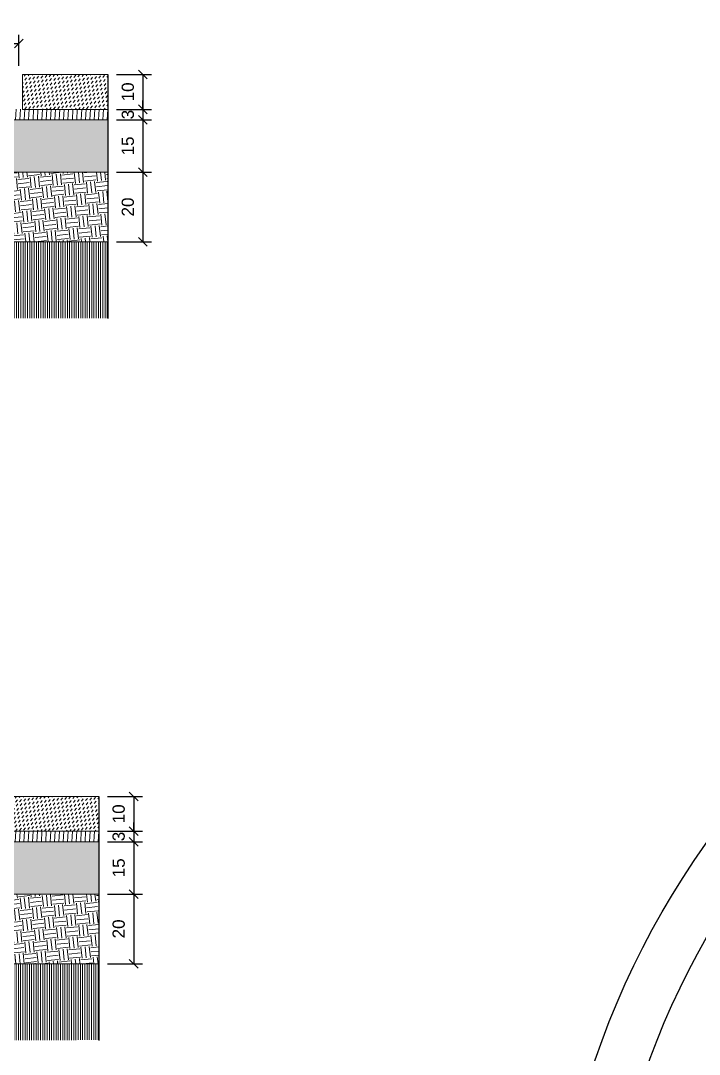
# Model space of a CAD drawing. Header units: metres. Extents: x -325 to 301, y -147 to 149.
# Drawn here: x 115.753 to 117.698, y 29.616 to 32.58 of the extents above; entities that cross this region are included whole.
import ezdxf

# ---------------------------------------------------------------- set-up
doc = ezdxf.new("R2010")
doc.units = ezdxf.units.M
doc.layers.get('Defpoints').update_dxf_attribs({"lineweight": 13})
doc.layers.add('-AUX-QAD', color=5, linetype='Continuous', plot=False)
doc.layers.add('0-TX-1_25', color=7, linetype='Continuous', true_color=0x3f4f7f)
for name, color, linetype, lineweight, true_color in [('03-TR-Paviment_08_Natural Stone Bleachers', 7, 'Continuous', 5, 0xafad9d), ('3-TR sorra granitica', 7, 'Continuous', 0, 0xf2dac9), ('3-TR tot_u', 7, 'Continuous', 5, 0x787878)]:
    doc.layers.add(name, color=color, linetype=linetype, lineweight=lineweight, true_color=true_color)
for name, color, linetype, lineweight in [('1-CM', 7, 'Continuous', 0), ('3-TR Seleccionat', 44, 'Continuous', 0), ('3-TR Tot-u', 37, 'Continuous', 0)]:
    doc.layers.add(name, color=color, linetype=linetype, lineweight=lineweight)
doc.layers.add('1-SECCIÓ', color=1, linetype='Continuous')
doc.styles.get("Standard").update_dxf_attribs({"font": 'arial.ttf'})
doc.dimstyles.new('ISO-25', dxfattribs={"dimtxt": 0.1, "dimasz": 0.1, "dimexe": 0.1, "dimexo": 0.1, "dimgap": 0.1, "dimtad": 1, "dimdec": 0, "dimlfac": 100, "dimzin": 9, "dimtxsty": 'Standard', "dimblk": 'OBLIQUE', "dimcen": 0.1, "dimadec": 0, "dimazin": 0, "dimtfac": 1, "dimtdec": 0, "dimtmove": 0, "dimatfit": 3, "dimldrblk": 'OBLIQUE', "dimfxl": 1, "dimarcsym": 0})

# ---------------------------------------------------------------- blocks, each defined once
blk = doc.blocks.new('_Oblique')
at = {"color": 0, "lineweight": -2}
blk.add_line((-0.5, -0.5), (0.5, 0.5), dxfattribs=at)
blk = doc.blocks.new('*D1441')
at = {"layer": '0-TX-1_25', "color": 0, "lineweight": -2, "transparency": 16777216}
for p, q in [((116.0279, 32.4257), (116.1279, 32.4257)), ((116.1029, 32.4257), (116.1029, 32.3257)), ((116.0279, 32.3257), (116.1279, 32.3257))]:
    blk.add_line(p, q, dxfattribs=at)
at = {"layer": 'Defpoints', "color": 0, "transparency": 16777216}
for p in [(116.0029, 32.4257), (116.0029, 32.3257), (116.1029, 32.3257)]:
    blk.add_point(p, dxfattribs=at)
at = {"layer": '0-TX-1_25', "color": 0, "lineweight": -2, "transparency": 16777216, "xscale": 0.025, "yscale": 0.025, "zscale": 0.025}
for p, rotation in [((116.1029, 32.4257), 90), ((116.1029, 32.3257), 270)]:
    blk.add_blockref('_Oblique', p, dxfattribs=dict(at, rotation=rotation))
at = {"layer": '0-TX-1_25', "color": 0, "transparency": 16777216, "insert": (116.06, 32.3757), "char_height": 0.035, "attachment_point": 5, "rotation": 90}
blk.add_mtext('10', dxfattribs=at)
blk = doc.blocks.new('*D1442')
at = {"layer": '0-TX-1_25', "color": 0, "lineweight": -2, "transparency": 16777216}
for p, q in [((116.1029, 32.3257), (116.1029, 32.3507)), ((116.0279, 32.3257), (116.1279, 32.3257)), ((116.1029, 32.3257), (116.1029, 32.2957)), ((116.0279, 32.2957), (116.1279, 32.2957)), ((116.1029, 32.2957), (116.1029, 32.2707))]:
    blk.add_line(p, q, dxfattribs=at)
at = {"layer": 'Defpoints', "color": 0, "transparency": 16777216}
for p in [(116.0029, 32.3257), (116.0029, 32.2957), (116.1029, 32.2957)]:
    blk.add_point(p, dxfattribs=at)
at = {"layer": '0-TX-1_25', "color": 0, "lineweight": -2, "transparency": 16777216, "xscale": 0.025, "yscale": 0.025, "zscale": 0.025}
for p, rotation in [((116.1029, 32.3257), 270), ((116.1029, 32.2957), 90)]:
    blk.add_blockref('_Oblique', p, dxfattribs=dict(at, rotation=rotation))
at = {"layer": '0-TX-1_25', "color": 0, "transparency": 16777216, "insert": (116.06, 32.3107), "char_height": 0.035, "attachment_point": 5, "rotation": 90}
blk.add_mtext('3', dxfattribs=at)
blk = doc.blocks.new('*D1443')
at = {"layer": '0-TX-1_25', "color": 0, "lineweight": -2, "transparency": 16777216}
for p, q in [((116.0279, 32.2957), (116.1279, 32.2957)), ((116.1029, 32.2957), (116.1029, 32.1457)), ((116.0279, 32.1457), (116.1279, 32.1457))]:
    blk.add_line(p, q, dxfattribs=at)
at = {"layer": 'Defpoints', "color": 0, "transparency": 16777216}
for p in [(116.0029, 32.2957), (116.0029, 32.1457), (116.1029, 32.1457)]:
    blk.add_point(p, dxfattribs=at)
at = {"layer": '0-TX-1_25', "color": 0, "lineweight": -2, "transparency": 16777216, "xscale": 0.025, "yscale": 0.025, "zscale": 0.025}
for p, rotation in [((116.1029, 32.2957), 90), ((116.1029, 32.1457), 270)]:
    blk.add_blockref('_Oblique', p, dxfattribs=dict(at, rotation=rotation))
at = {"layer": '0-TX-1_25', "color": 0, "transparency": 16777216, "insert": (116.06, 32.2207), "char_height": 0.035, "attachment_point": 5, "rotation": 90}
blk.add_mtext('15', dxfattribs=at)
blk = doc.blocks.new('*D1444')
at = {"layer": '0-TX-1_25', "color": 0, "lineweight": -2, "transparency": 16777216}
for p, q in [((116.0279, 32.1457), (116.1279, 32.1457)), ((116.1029, 32.1457), (116.1029, 31.9457)), ((116.0279, 31.9457), (116.1279, 31.9457))]:
    blk.add_line(p, q, dxfattribs=at)
at = {"layer": 'Defpoints', "color": 0, "transparency": 16777216}
for p in [(116.0029, 32.1457), (116.0029, 31.9457), (116.1029, 31.9457)]:
    blk.add_point(p, dxfattribs=at)
at = {"layer": '0-TX-1_25', "color": 0, "lineweight": -2, "transparency": 16777216, "xscale": 0.025, "yscale": 0.025, "zscale": 0.025}
for p, rotation in [((116.1029, 32.1457), 90), ((116.1029, 31.9457), 270)]:
    blk.add_blockref('_Oblique', p, dxfattribs=dict(at, rotation=rotation))
at = {"layer": '0-TX-1_25', "color": 0, "transparency": 16777216, "insert": (116.06, 32.0457), "char_height": 0.035, "attachment_point": 5, "rotation": 90}
blk.add_mtext('20', dxfattribs=at)
blk = doc.blocks.new('*D1449')
at = {"layer": '0-TX-1_25', "color": 0, "lineweight": -2, "transparency": 16777216}
for p, q in [((116.0017, 30.356), (116.1017, 30.356)), ((116.0767, 30.356), (116.0767, 30.256)), ((116.0017, 30.256), (116.1017, 30.256))]:
    blk.add_line(p, q, dxfattribs=at)
at = {"layer": 'Defpoints', "color": 0, "transparency": 16777216}
for p in [(115.9767, 30.356), (115.9767, 30.256), (116.0767, 30.256)]:
    blk.add_point(p, dxfattribs=at)
at = {"layer": '0-TX-1_25', "color": 0, "lineweight": -2, "transparency": 16777216, "xscale": 0.025, "yscale": 0.025, "zscale": 0.025}
for p, rotation in [((116.0767, 30.356), 90), ((116.0767, 30.256), 270)]:
    blk.add_blockref('_Oblique', p, dxfattribs=dict(at, rotation=rotation))
at = {"layer": '0-TX-1_25', "color": 0, "transparency": 16777216, "insert": (116.0338, 30.306), "char_height": 0.035, "attachment_point": 5, "rotation": 90}
blk.add_mtext('10', dxfattribs=at)
blk = doc.blocks.new('*D1452')
at = {"layer": '0-TX-1_25', "color": 0, "lineweight": -2, "transparency": 16777216}
for p, q in [((116.0767, 30.256), (116.0767, 30.281)), ((116.0017, 30.256), (116.1017, 30.256)), ((116.0767, 30.256), (116.0767, 30.226)), ((116.0017, 30.226), (116.1017, 30.226)), ((116.0767, 30.226), (116.0767, 30.201))]:
    blk.add_line(p, q, dxfattribs=at)
at = {"layer": 'Defpoints', "color": 0, "transparency": 16777216}
for p in [(115.9767, 30.256), (115.9767, 30.226), (116.0767, 30.226)]:
    blk.add_point(p, dxfattribs=at)
at = {"layer": '0-TX-1_25', "color": 0, "lineweight": -2, "transparency": 16777216, "xscale": 0.025, "yscale": 0.025, "zscale": 0.025}
for p, rotation in [((116.0767, 30.256), 270), ((116.0767, 30.226), 90)]:
    blk.add_blockref('_Oblique', p, dxfattribs=dict(at, rotation=rotation))
at = {"layer": '0-TX-1_25', "color": 0, "transparency": 16777216, "insert": (116.0338, 30.241), "char_height": 0.035, "attachment_point": 5, "rotation": 90}
blk.add_mtext('3', dxfattribs=at)
blk = doc.blocks.new('*D1453')
at = {"layer": '0-TX-1_25', "color": 0, "lineweight": -2, "transparency": 16777216}
for p, q in [((116.0017, 30.226), (116.1017, 30.226)), ((116.0767, 30.226), (116.0767, 30.076)), ((116.0017, 30.076), (116.1017, 30.076))]:
    blk.add_line(p, q, dxfattribs=at)
at = {"layer": 'Defpoints', "color": 0, "transparency": 16777216}
for p in [(115.9767, 30.226), (115.9767, 30.076), (116.0767, 30.076)]:
    blk.add_point(p, dxfattribs=at)
at = {"layer": '0-TX-1_25', "color": 0, "lineweight": -2, "transparency": 16777216, "xscale": 0.025, "yscale": 0.025, "zscale": 0.025}
for p, rotation in [((116.0767, 30.226), 90), ((116.0767, 30.076), 270)]:
    blk.add_blockref('_Oblique', p, dxfattribs=dict(at, rotation=rotation))
at = {"layer": '0-TX-1_25', "color": 0, "transparency": 16777216, "insert": (116.0338, 30.151), "char_height": 0.035, "attachment_point": 5, "rotation": 90}
blk.add_mtext('15', dxfattribs=at)
blk = doc.blocks.new('*D1450')
at = {"layer": '0-TX-1_25', "color": 0, "lineweight": -2, "transparency": 16777216}
for p, q in [((116.0017, 30.076), (116.1017, 30.076)), ((116.0767, 30.076), (116.0767, 29.876)), ((116.0017, 29.876), (116.1017, 29.876))]:
    blk.add_line(p, q, dxfattribs=at)
at = {"layer": 'Defpoints', "color": 0, "transparency": 16777216}
for p in [(115.9767, 30.076), (115.9767, 29.876), (116.0767, 29.876)]:
    blk.add_point(p, dxfattribs=at)
at = {"layer": '0-TX-1_25', "color": 0, "lineweight": -2, "transparency": 16777216, "xscale": 0.025, "yscale": 0.025, "zscale": 0.025}
for p, rotation in [((116.0767, 30.076), 90), ((116.0767, 29.876), 270)]:
    blk.add_blockref('_Oblique', p, dxfattribs=dict(at, rotation=rotation))
at = {"layer": '0-TX-1_25', "color": 0, "transparency": 16777216, "insert": (116.0338, 29.976), "char_height": 0.035, "attachment_point": 5, "rotation": 90}
blk.add_mtext('20', dxfattribs=at)
blk = doc.blocks.new('*D1507')
at = {"layer": '0-TX-1_25', "color": 0, "lineweight": -2, "transparency": 16777216}
for p, q in [((125.0709, 30.3796), (124.9763, 30.3796)), ((125.0013, 30.3796), (125.0013, 30.2288)), ((124.9013, 30.2288), (125.0263, 30.2288))]:
    blk.add_line(p, q, dxfattribs=at)
at = {"layer": 'Defpoints', "color": 0, "transparency": 16777216}
for p in [(125.0959, 30.3796), (22.7213, 30.2288), (125.0013, 30.2288)]:
    blk.add_point(p, dxfattribs=at)
at = {"layer": '0-TX-1_25', "color": 0, "lineweight": -2, "transparency": 16777216, "xscale": 0.025, "yscale": 0.025, "zscale": 0.025}
for p, rotation in [((125.0013, 30.3796), 90), ((125.0013, 30.2288), 270)]:
    blk.add_blockref('_Oblique', p, dxfattribs=dict(at, rotation=rotation))
at = {"layer": '0-TX-1_25', "color": 0, "transparency": 16777216, "insert": (124.9584, 30.3042), "char_height": 0.035, "attachment_point": 5, "rotation": 90}
blk.add_mtext('15', dxfattribs=at)
blk = doc.blocks.new('*D1568')
at = {"layer": '0-TX-1_25', "color": 0, "lineweight": -2, "transparency": 16777216}
for p, q in [((114.8529, 32.4507), (114.8529, 32.5391)), ((115.7479, 32.4508), (115.7479, 32.5391)), ((114.8529, 32.5141), (115.7479, 32.5141))]:
    blk.add_line(p, q, dxfattribs=at)
at = {"layer": 'Defpoints', "color": 0, "transparency": 16777216}
for p in [(115.7479, 32.5141), (114.8529, 32.4257), (115.7479, 32.4258)]:
    blk.add_point(p, dxfattribs=at)
at = {"layer": '0-TX-1_25', "color": 0, "lineweight": -2, "transparency": 16777216, "xscale": 0.025, "yscale": 0.025, "zscale": 0.025, "rotation": 180}
blk.add_blockref('_Oblique', (114.8529, 32.5141), dxfattribs=at)
at = {"layer": '0-TX-1_25', "color": 0, "lineweight": -2, "transparency": 16777216, "xscale": 0.025, "yscale": 0.025, "zscale": 0.025}
blk.add_blockref('_Oblique', (115.7479, 32.5141), dxfattribs=at)
at = {"layer": '0-TX-1_25', "color": 0, "transparency": 16777216, "insert": (115.3004, 32.5569), "char_height": 0.035, "attachment_point": 5}
blk.add_mtext('90', dxfattribs=at)
blk = doc.blocks.new('*D1716')
at = {"layer": '0-TX-1_25', "color": 0, "lineweight": -2, "transparency": 16777216}
for p, q in [((22.7944, 30.8407), (22.6694, 30.8407)), ((22.6944, 30.8407), (22.6944, 30.7266)), ((22.7059, 30.7266), (22.6694, 30.7266))]:
    blk.add_line(p, q, dxfattribs=at)
at = {"layer": 'Defpoints', "color": 0, "transparency": 16777216}
for p in [(141.1864, 30.8407), (22.6944, 30.7266), (22.7309, 30.7266)]:
    blk.add_point(p, dxfattribs=at)
at = {"layer": '0-TX-1_25', "color": 0, "lineweight": -2, "transparency": 16777216, "xscale": 0.025, "yscale": 0.025, "zscale": 0.025}
for p, rotation in [((22.6944, 30.8407), 90), ((22.6944, 30.7266), 270)]:
    blk.add_blockref('_Oblique', p, dxfattribs=dict(at, rotation=rotation))
at = {"layer": '0-TX-1_25', "color": 0, "transparency": 16777216, "insert": (22.6518, 30.7837), "char_height": 0.035, "attachment_point": 5, "rotation": 90}
blk.add_mtext('11', dxfattribs=at)

msp = doc.modelspace()

# ---------------------------------------------------------------- hatches: boundary and pattern name
at = {"layer": '03-TR-Paviment_08_Natural Stone Bleachers'}
h = msp.add_hatch(dxfattribs=at)
h.set_pattern_fill('DASH', color=256, scale=0.002611, angle=233, style=0, double=1)
h.set_pattern_definition([(233, (4.862609, 0.787725), (0.0016315323, -0.0116089556), [0.0082894435, -0.0082894435])])
h.paths.add_polyline_path([(116.0029, 32.3258), (116.0029, 32.4258), (115.7579, 32.4258), (115.7579, 32.3258)])
h = msp.add_hatch(dxfattribs=at)
h.set_pattern_fill('DASH', color=256, scale=0.002611, angle=233, style=0, double=1)
h.set_pattern_definition([(233, (4.836408, -1.282051), (0.0016315323, -0.0116089556), [0.0082894435, -0.0082894435])])
h.paths.add_polyline_path([(115.9767, 30.3559), (115.9767, 30.2559), (115.7317, 30.2561), (115.7317, 30.3561)])
at = {"layer": '3-TR Seleccionat'}
h = msp.add_hatch(dxfattribs=at)
h.set_pattern_fill('ANSI31', color=256, scale=0.002, angle=225, style=0)
h.set_pattern_definition([(270, (112.851413, 31.483394), (0.00635, -2e-18), [])])
h.paths.add_polyline_path([(113.003, 31.9457), (113.0062, 31.7241), (116.0062, 31.7273), (116.0029, 31.9457), (114.8594, 31.9457)])
h = msp.add_hatch(dxfattribs=at)
h.set_pattern_fill('ANSI31', color=256, scale=0.002, angle=225, style=0)
h.set_pattern_definition([(270, (112.825212, 29.413619), (0.00635, -2e-18), [])])
h.paths.add_polyline_path([(112.9768, 29.876), (112.98, 29.6544), (115.98, 29.6576), (115.9767, 29.876), (114.8332, 29.876)])
at = {"layer": '3-TR sorra granitica'}
h = msp.add_hatch(dxfattribs=at)
h.set_pattern_fill('LINE', color=256, scale=0.1, angle=51.1041, style=0)
h.set_pattern_definition([(86.7506083, (148.823507, 238.832712), (-0.0124799034, 0.00070852734), [])])
h.paths.add_polyline_path([(117.5979, 32.3059), (117.5979, 32.3257), (117.5982, 32.3257)])
h.paths.add_polyline_path([(114.2428, 32.3258), (114.2429, 32.2957), (113.0029, 32.2961), (113.0029, 32.3257)])
h = msp.add_hatch(dxfattribs=at)
h.set_pattern_fill('LINE', color=256, scale=0.1, angle=51.1041, style=0)
h.set_pattern_definition([(86.7506083, (150.513507, 238.832712), (-0.0124799034, 0.00070852734), [])])
h.paths.add_polyline_path([(119.2879, 32.3059), (119.2879, 32.3257), (119.2882, 32.3257)])
h.paths.add_polyline_path([(116.0029, 32.3258), (116.0029, 32.2957), (114.843, 32.2957), (114.8427, 32.3257)])
h = msp.add_hatch(dxfattribs=at)
h.set_pattern_fill('LINE', color=256, scale=0.1, angle=51.1041, style=0)
h.set_pattern_definition([(86.7506083, (148.797425, 236.762937), (-0.0124799034, 0.00070852734), [])])
h.paths.add_polyline_path([(117.5718, 30.2361), (117.5718, 30.256), (117.5721, 30.256)])
h.paths.add_polyline_path([(114.2167, 30.2562), (114.2167, 30.2461), (114.2167, 30.246), (114.2167, 30.226), (112.9768, 30.2264), (112.9768, 30.256)])
h = msp.add_hatch(dxfattribs=at)
h.set_pattern_fill('LINE', color=256, scale=0.1, angle=51.1041, style=0)
h.set_pattern_definition([(86.7506083, (150.487306, 236.762937), (-0.0124799034, 0.00070852734), [])])
h.paths.add_polyline_path([(119.2617, 30.2361), (119.2617, 30.256), (119.262, 30.256)])
edge = h.paths.add_edge_path()
edge.add_line((115.9767, 30.2561), (115.9767, 30.226))
edge.add_line((115.9767, 30.226), (114.8167, 30.226))
edge.add_line((114.8167, 30.226), (114.8167, 30.246))
edge.add_line((114.8167, 30.246), (114.8167, 30.256))
edge.add_line((114.8167, 30.256), (115.9767, 30.2561))
at = {"layer": '3-TR Tot-u'}
h = msp.add_hatch(dxfattribs=at)
h.set_pattern_fill('EARTH', color=256, scale=0.005, angle=-84.0741)
h.set_pattern_definition([(275.925852, (7.854014, 0.787725), (0.034858251, -0.028302426), [0.03175, -0.03175]), (275.925852, (7.865856, 0.788954), (0.034858251, -0.028302426), [0.03175, -0.03175]), (275.925852, (7.8777, 0.790183), (0.034858251, -0.028302426), [0.03175, -0.03175]), (5.925852, (7.882056, 0.786645), (0.028302426, 0.034858251), [0.03175, -0.03175]), (5.925852, (7.883285, 0.774803), (0.028302426, 0.034858251), [0.03175, -0.03175]), (5.925852, (7.884515, 0.76296), (0.028302426, 0.034858251), [0.03175, -0.03175])])
h.paths.add_polyline_path([(114.1929, 32.0257), (114.2932, 32.0257), (114.2929, 32.0257)])
h.paths.add_polyline_path([(115.0429, 31.9457), (116.0029, 31.9457), (116.0029, 32.1457), (115.0429, 32.1457)])
h = msp.add_hatch(dxfattribs=at)
h.set_pattern_fill('EARTH', color=256, scale=0.005, angle=-84.0741)
h.set_pattern_definition([(275.925852, (4.896586, -2.892103), (0.034858251, -0.028302426), [0.03175, -0.03175]), (275.925852, (4.908428, -2.890874), (0.034858251, -0.028302426), [0.03175, -0.03175]), (275.925852, (4.92027, -2.889645), (0.034858251, -0.028302426), [0.03175, -0.03175]), (5.925852, (4.924628, -2.893182), (0.028302426, 0.034858251), [0.03175, -0.03175]), (5.925852, (4.925857, -2.905025), (0.028302426, 0.034858251), [0.03175, -0.03175]), (5.925852, (4.927087, -2.916868), (0.028302426, 0.034858251), [0.03175, -0.03175])])
h.paths.add_polyline_path([(114.2667, 29.9544), (114.267, 29.956), (114.2667, 29.956)])
h.paths.add_polyline_path([(115.0167, 29.956), (115.0167, 29.876), (115.9767, 29.876), (115.9767, 30.076), (115.0167, 30.076)])
at = {"layer": '3-TR tot_u'}
h = msp.add_hatch(dxfattribs=at)
h.set_pattern_fill('AR-CONC', color=256, scale=0.00025, angle=92.9928)
h.set_pattern_definition([(142.992814, (7.799353, 0.787725), (0.001601339, 0.045692094), [0.0047625, -0.0523875]), (87.992814, (7.799353, 0.787725), (-0.047239044, -0.011292642), [0.00381, -0.041910146]), (193.44426, (7.799487, 0.791532), (-0.045637704, 0.034399452), [0.004047502, -0.044522561]), (139.177014, (7.78667, 0.78706), (0.00695794, 0.068226093), [0.00714375, -0.07858125]), (189.62837, (7.78725, 0.79275), (-0.064870924, 0.05604051), [0.006071256, -0.0667839]), (84.176966, (7.78667, 0.78706), (-0.064870924, 0.05604051), [0.00571499, -0.062864933]), (113.992814, (7.78951, 0.79357), (0.023552455, 0.039186736), [0.0047625, -0.0523875]), (58.992814, (7.78951, 0.79357), (-0.04679087, 0.013025288), [0.00381, -0.04191]), (164.44426, (7.791472, 0.796834), (-0.023238414, 0.052212023), [0.004047502, -0.044522484]), (130.492814, (7.799353, 0.787725), (-0.021150243, -0.000332572), [0, -0.041402, 0, -0.042545, 0, -0.04206875]), (100.492814, (7.799353, 0.787725), (-0.02588316, 0.0153745068), [0, -0.024257, 0, -0.0404495, 0, -0.01603375]), (60.492814, (7.800092, 0.773584), (-0.0003395879, 0.033926191), [0, -0.015875, 0, -0.04953, 0, -0.0657225]), (50.492814, (7.800424, 0.767242), (-0.0082814355, 0.036649903), [0, -0.0206375, 0, -0.032893, 0, -0.0466725])])
h.paths.add_polyline_path([(114.9429, 32.2957), (114.9429, 32.2257), (115.0429, 32.1457), (116.0029, 32.1457), (116.0029, 32.2957)])
h = msp.add_hatch(dxfattribs=at)
h.set_pattern_fill('AR-CONC', color=256, scale=0.00025, angle=92.9928)
h.set_pattern_definition([(142.992814, (7.773152, -1.28205), (0.001601339, 0.045692094), [0.0047625, -0.0523875]), (87.992814, (7.77315, -1.28205), (-0.047239044, -0.011292642), [0.00381, -0.041910146]), (193.44426, (7.773285, -1.278243), (-0.045637704, 0.034399452), [0.004047502, -0.044522561]), (139.177014, (7.76047, -1.282713), (0.00695794, 0.068226093), [0.00714375, -0.07858125]), (189.62837, (7.76105, -1.27703), (-0.064870924, 0.05604051), [0.006071256, -0.0667839]), (84.176966, (7.76047, -1.28271), (-0.064870924, 0.05604051), [0.00571499, -0.062864933]), (113.992814, (7.76331, -1.276206), (0.023552455, 0.039186736), [0.0047625, -0.0523875]), (58.992814, (7.76331, -1.276206), (-0.04679087, 0.013025288), [0.00381, -0.04191]), (164.44426, (7.76527, -1.27294), (-0.023238414, 0.052212023), [0.004047502, -0.044522484]), (130.492814, (7.773152, -1.28205), (-0.021150243, -0.000332572), [0, -0.041402, 0, -0.042545, 0, -0.04206875]), (100.492814, (7.773152, -1.28205), (-0.02588316, 0.0153745068), [0, -0.024257, 0, -0.0404495, 0, -0.01603375]), (60.492814, (7.773891, -1.296191), (-0.0003395879, 0.033926191), [0, -0.015875, 0, -0.04953, 0, -0.0657225]), (50.492814, (7.774223, -1.302533), (-0.0082814355, 0.036649903), [0, -0.0206375, 0, -0.032893, 0, -0.0466725])])
h.paths.add_polyline_path([(114.9167, 30.226), (114.9167, 30.156), (115.0167, 30.076), (115.9767, 30.0759), (115.9767, 30.226)])

# ---------------------------------------------------------------- linework, layer by layer
at = {"layer": '-AUX-QAD'}
for radius in [2.3962, 2.2491]:
    msp.add_circle((119.6696, 28.8321), radius, dxfattribs=at)
at = {"layer": '1-CM'}
for points in [[(116.0029, 32.3257), (115.7579, 32.3257), (115.7579, 32.4257), (116.0029, 32.4257)], [(114.8429, 32.2957), (116.0029, 32.2957)], [(115.0429, 32.1457), (116.0029, 32.1457)], [(113.003, 31.9457), (114.8594, 31.9457), (116.0029, 31.9457)], [(115.9767, 30.2559), (115.7317, 30.256), (115.7317, 30.356), (115.9767, 30.3559)], [(114.8167, 30.226), (115.9767, 30.226)], [(115.0167, 30.076), (115.9767, 30.076)], [(112.9768, 29.876), (114.8332, 29.876), (115.9767, 29.876)]]:
    msp.add_lwpolyline(points, dxfattribs=at)
at = {"layer": '1-SECCIÓ'}
for points in [[(116.0029, 32.4257), (116.003, 31.7257)], [(115.9767, 30.356), (115.9768, 29.656)]]:
    msp.add_lwpolyline(points, dxfattribs=at)

# ---------------------------------------------------------------- dimensions: what is measured, and where the dimension line sits
at = {"layer": '0-TX-1_25'}
dim = msp.add_linear_dim(base=(115.74789, 32.51407), p1=(114.85288, 32.42573), p2=(115.74789, 32.42584), dimstyle='ISO-25', override={"dimtxt": 0.035, "dimasz": 0.025, "dimexe": 0.025, "dimexo": 0.025, "dimgap": 0.025, "dimblk1": 'Oblique', "dimblk2": 'Oblique', "dimsah": 1, "dimfxl": 0.1, "dimfxlon": 1, "dimarcsym": 1}, dxfattribs=at)
dim.commit()
dim.dimension.update_dxf_attribs({"geometry": '*D1568', "text_midpoint": (115.30039, 32.55694)})
for base, p1, p2, picture, middle in [((116.1029, 32.3257), (116.0029, 32.4257), (116.0029, 32.3257), '*D1441', (116.06, 32.3757)), ((116.1029, 32.1457), (116.0029, 32.2957), (116.0029, 32.1457), '*D1443', (116.06, 32.2207)), ((116.1029, 31.9457), (116.0029, 32.1457), (116.0029, 31.9457), '*D1444', (116.06, 32.0457)), ((22.6944, 30.7266), (141.1864, 30.8407), (22.7309, 30.7266), '*D1716', (22.6518, 30.7837)), ((125.0013, 30.2288), (125.0959, 30.3796), (22.7213, 30.2288), '*D1507', (124.9584, 30.3042)), ((116.0767, 30.256), (115.9767, 30.356), (115.9767, 30.256), '*D1449', (116.0338, 30.306)), ((116.0767, 30.076), (115.9767, 30.226), (115.9767, 30.076), '*D1453', (116.0338, 30.151)), ((116.0767, 29.876), (115.9767, 30.076), (115.9767, 29.876), '*D1450', (116.0338, 29.976))]:
    dim = msp.add_linear_dim(base=base, p1=p1, p2=p2, angle=90, dimstyle='ISO-25', override={"dimtxt": 0.035, "dimasz": 0.025, "dimexe": 0.025, "dimexo": 0.025, "dimgap": 0.025, "dimblk1": 'Oblique', "dimblk2": 'Oblique', "dimsah": 1, "dimfxl": 0.1, "dimfxlon": 1, "dimarcsym": 1}, dxfattribs=at)
    dim.commit()
    dim.dimension.update_dxf_attribs({"geometry": picture, "text_midpoint": middle})
for base, p1, p2, picture, middle in [((116.1029, 32.2957), (116.0029, 32.3257), (116.0029, 32.2957), '*D1442', (116.1029, 32.3107)), ((116.0767, 30.226), (115.9767, 30.256), (115.9767, 30.226), '*D1452', (116.0767, 30.241))]:
    dim = msp.add_linear_dim(base=base, p1=p1, p2=p2, angle=90, dimstyle='ISO-25', override={"dimtxt": 0.035, "dimasz": 0.025, "dimexe": 0.025, "dimexo": 0.025, "dimgap": 0.025, "dimblk1": 'Oblique', "dimblk2": 'Oblique', "dimsah": 1, "dimfxl": 0.1, "dimfxlon": 1, "dimarcsym": 1}, dxfattribs=at)
    dim.commit()
    dim.dimension.update_dxf_attribs({"geometry": picture, "text_midpoint": middle, "dimtype": 160})

doc.saveas('drawing.dxf')
